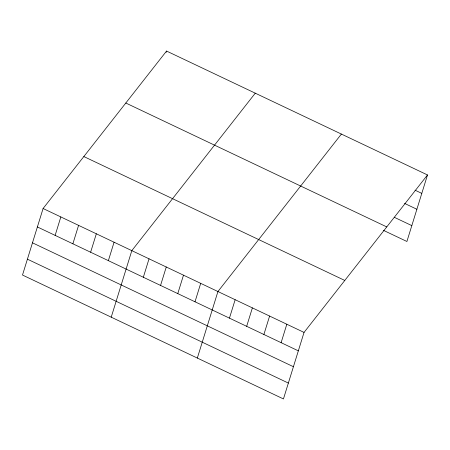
<?xml version="1.0" encoding="UTF-8"?>
<svg xmlns="http://www.w3.org/2000/svg" width="450" height="450" viewBox="0 0 450 450"><rect width="100%" height="100%" fill="white"/><g stroke="black" fill="none" stroke-linecap="round" stroke-linejoin="round"><path stroke-width="0.67" d="M43.093 208.513L22.5 275.046L283.449 398.947L304.043 332.415L427.5 174.954L166.551 51.053L43.093 208.513L304.043 332.415M55.131 235.378L60.84 216.939M72.877 243.799L78.581 225.366M90.624 252.225L96.328 233.792M166.146 52.369L166.551 51.053M108.366 260.651L114.075 242.218M111.223 317.171L131.816 250.644L255.274 93.178M143.331 277.256L149.04 258.817M160.554 285.429L166.264 266.996M177.778 293.608L183.487 275.175M195.002 301.787L200.706 283.354M197.336 358.059L217.929 291.527L341.387 134.066M229.444 318.139L235.153 299.706M246.667 326.317L252.377 307.884M263.891 334.496L269.601 316.063M281.115 342.675L286.819 324.236M427.5 174.954L406.907 241.487L383.529 230.389M415.029 190.176L421.796 193.388M404.578 203.417L416.88 209.261M394.594 217.434L411.817 225.613M125.809 103.016L386.758 226.918M83.835 156.555L344.784 280.451M37.389 226.952L298.339 350.848M32.473 242.82L293.423 366.722M27.411 259.172L288.36 383.074"/></g></svg>
